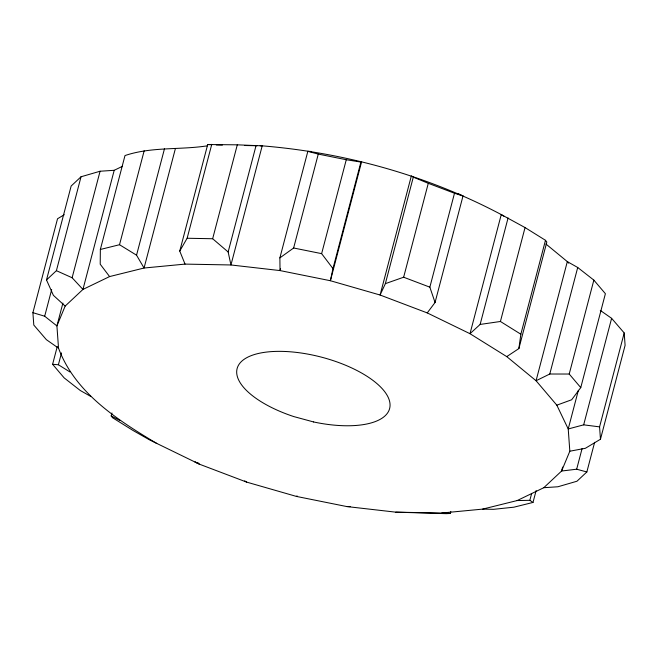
<?xml version="1.0" encoding="UTF-8"?>
<svg xmlns="http://www.w3.org/2000/svg" width="658" height="658" viewBox="0 0 658 658"><rect width="100%" height="100%" fill="white"/><g stroke="black" fill="none" stroke-linecap="round" stroke-linejoin="round"><path stroke-width="0.99" d="M207.303 145.829C179.914 150.098 151.62 146.561 124.995 155.559L100.353 249.472L100.213 264.203L109.59 276.574L144.061 268.02L185.038 264.105L230.95 264.968L280.028 270.578L330.39 280.727L380.094 295.023L427.239 312.912L470.001 333.705L506.75 356.611L536.064 380.743L556.824 405.172L568.224 428.967L569.828 451.207L561.587 471.038L543.796 487.701L517.155 500.557L482.684 509.111L441.707 513.026L395.795 512.163L346.717 506.545L296.355 496.403L246.651 482.108L199.506 464.219L149.917 440.087L132.949 430.431L112.518 417.698L111.186 415.946L111.959 412.985M506.75 356.611L518.874 348.576L520.848 334.215L545.482 240.302L525.051 227.569L501.256 214.574C427.404 175.464 345.392 152.681 262.205 145.837L237.299 144.826L207.698 144.538L179.749 251.06L185.038 264.105M360.913 162.065L332.964 268.587L330.39 280.727L361.645 161.597L360.913 162.065L346.272 159.73L318.275 154.087L307.829 151.365L279.88 257.887L280.028 270.578L280.555 268.596M156.744 443.426C117.601 420.059 75.119 392.916 58.521 348.164L46.381 339.676L33.797 325.044L32.9 312.673L57.534 218.76L64.245 214.738M58.521 348.164L56.917 325.924L65.158 306.085L53.38 295.319L46.504 279.946L71.146 186.033L81.033 176.772L100.074 171.236L114.204 170.299L122.47 166.309M46.504 279.946L56.399 270.685L81.033 176.772M62.905 303.091L56.917 325.924L44.686 316.227L51.669 289.594M109.59 276.574L82.949 289.421L72.125 277.75L100.074 171.236M90.681 396.387L80.284 390.507L64.147 377.881L52.607 364.302L57.271 346.503M69.921 371.959L58.398 364.754L61.507 352.918M114.204 170.299L82.949 289.421L65.158 306.085M100.353 249.472L119.517 244.718L144.16 150.805M175.316 148.889L144.061 268.02L136.551 255.189L164.5 148.667M179.749 251.06L187.135 238.254L211.769 144.341M260.165 145.796L262.205 145.837L230.95 264.968L228.145 251.973L212.657 238.739L237.299 144.826M228.145 251.973L256.094 145.451M279.88 257.887L293.632 248L318.275 154.087M332.964 268.587L321.63 253.643L346.272 159.73M385.358 283.656L413.306 177.134L411.349 175.892L380.094 295.023L385.358 283.656L403.642 277.224L429.855 287.168L435.053 302.507L427.239 312.912M403.642 277.224L428.284 183.311L413.306 177.134M429.855 287.168L454.489 193.255L428.284 183.311M435.053 302.507L463.002 195.985L458.494 193.781M503.822 216.178L501.256 214.574L470.001 333.705L480.134 324.435L508.083 217.913M480.134 324.435L500.417 321.482L525.051 227.569M395.795 512.163L446.231 513.659L450.302 513.462L450.82 511.488M518.874 348.576L546.814 242.054L545.482 240.302M568.619 263.134L567.319 261.613L536.064 380.743L549.775 374.015L577.716 267.493L567.319 261.613L545.926 244.003M536.122 490.572L533.005 502.441L529.846 500.319L531.656 493.418M556.824 405.172L571.654 399.768L580.759 387.611L569.219 374.032L593.853 280.119L577.716 267.493M578.382 390.252L568.224 428.967L583.671 424.846L599.57 426.869L600.466 439.24L585.373 448.295L569.828 451.207M580.759 387.611L605.393 293.698L593.853 280.119M562.623 467.073L561.587 471.038L576.671 469.203L586.854 471.967L594.635 442.308M583.671 424.846L611.619 318.324L600.285 310.403M576.671 469.203L582.108 448.485M599.57 426.869L624.203 332.956L611.619 318.324M600.466 439.24L625.1 345.327L624.203 332.956M586.854 471.967L576.967 481.228L557.926 486.764L543.796 487.701M296.355 496.403L297.087 495.935M533.005 502.441L513.84 507.195L493.5 509.333L482.684 509.111M517.155 500.557L529.846 500.319M549.775 374.015L569.219 374.032M216.293 144.974L222.412 145.089M244.858 145.508L257.105 145.739M187.135 238.254L212.657 238.739M307.829 151.365L311.283 151.455M346.717 506.545L350.171 506.635M207.698 144.538L210.56 144.686M441.707 513.026L450.302 513.462M52.607 364.302L58.398 364.754M293.632 248L321.63 253.643M32.9 312.673L44.686 316.227M454.489 193.255L463.002 195.985M198.782 463.224L194.998 462.015L199.506 464.219M56.399 270.685L72.125 277.75M111.186 415.946L119.995 420.52M119.517 244.718L136.551 255.189M500.417 321.482L520.848 334.215M244.694 480.866L246.651 482.108M313.619 421.959L293.764 416.572A78.828 32.439 14.7 0 1 254.465 354.522A78.828 32.439 14.7 0 1 382.775 389.33A78.828 32.439 14.7 0 1 313.619 421.959"/></g></svg>
